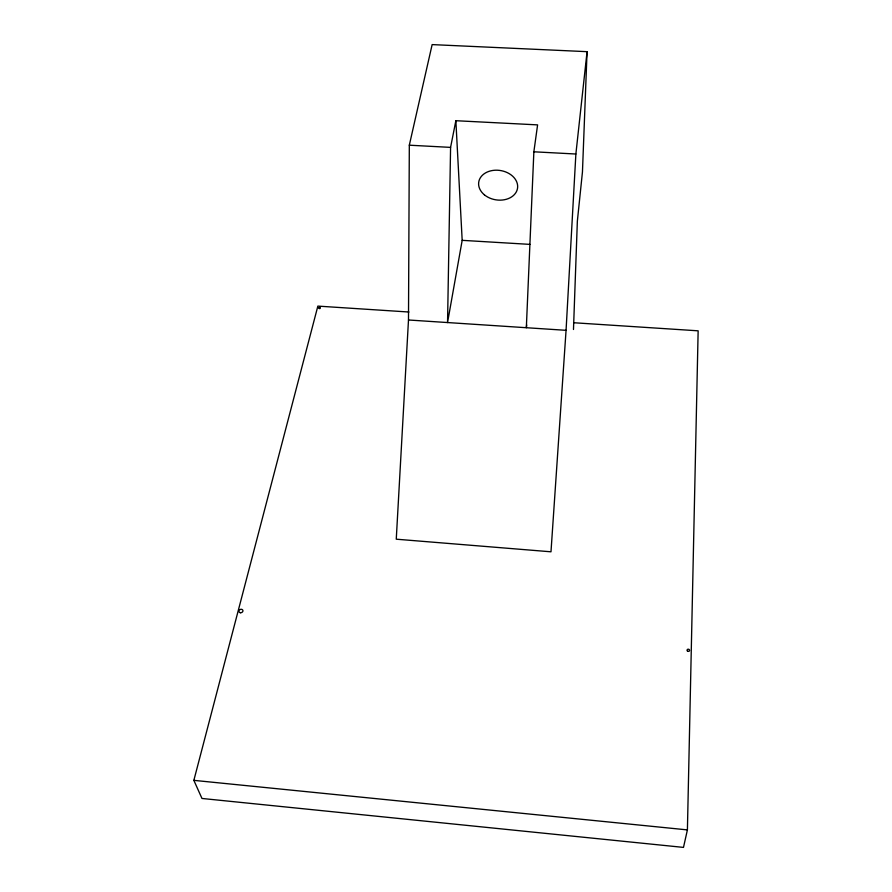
<?xml version="1.0" encoding="UTF-8"?>
<svg xmlns="http://www.w3.org/2000/svg" width="892" height="892" viewBox="0 0 892 892"><rect width="100%" height="100%" fill="white"/><g stroke="black" fill="none" stroke-linecap="round" stroke-linejoin="round"><path stroke-width="1.34" d="M587.07 51.669L575.875 154.015L566.063 330.319L550.988 551.802L396.26 539.192L408.491 319.994L409.317 145.195L432.141 44.6L587.07 51.669L582.454 171.955L577.358 221.16L573.478 329.494M455.857 120.71L450.583 147.381L447.55 322.558L462.179 240.338L455.857 120.71L537.597 124.88L533.862 151.796L526.336 327.721L526.681 324.978M408.937 312.022L317.864 306.101L193.854 780.355L201.971 798.463L683.484 847.4L687.409 829.894L698.146 330.82L573.712 322.737M409.317 145.195L450.583 147.381M533.862 151.796L575.875 154.015M462.179 240.338L530.049 244.386M408.491 319.994L566.063 330.319M193.854 780.355L687.409 829.894M318.745 307.896C320.429 310.583 321.399 305.465 318.745 307.896M484.412 194.846A19.646 14.841 9.3 0 0 517.037 190.241A19.646 14.841 9.3 0 0 492.942 170.428A19.646 14.841 9.3 0 0 484.412 194.846M240.494 612.737A2.052 1.695 -20.5 0 0 242.858 610.295A2.052 1.695 -20.5 0 0 239.469 609.994A2.052 1.695 -20.5 0 0 240.494 612.737M687.431 650.97A1.271 1.082 15.6 0 0 689.538 650.669A1.271 1.082 15.6 0 0 688.033 649.198A1.271 1.082 15.6 0 0 687.431 650.97"/></g></svg>
